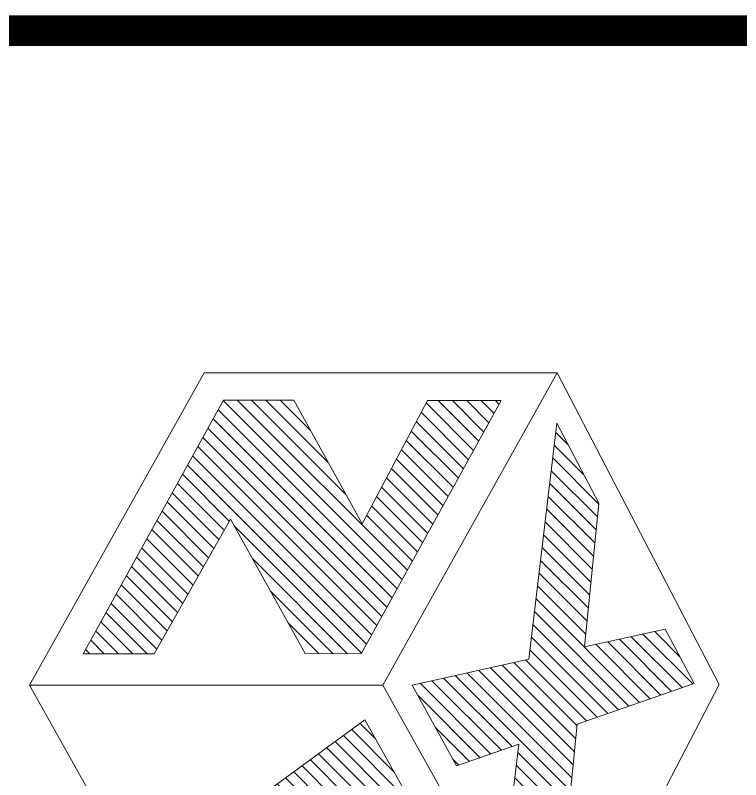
# Model space of a CAD drawing. Header units: inches. Extents: x -3733042 to -3643265, y 623859 to 997713.
# Drawn here: x -3676295 to -3672883, y 794104 to 797699 of the extents above; entities that cross this region are included whole.
import ezdxf

# ---------------------------------------------------------------- set-up
doc = ezdxf.new("R2010")
doc.units = ezdxf.units.IN
doc.header["$LTSCALE"] = 1000
doc.header["$MEASUREMENT"] = 0
doc.layers.get('0').update_dxf_attribs({"lineweight": 18})
doc.layers.add('0-TK', color=4, linetype='Continuous', lineweight=18)

msp = doc.modelspace()

# ---------------------------------------------------------------- hatches: boundary and pattern name
h = msp.add_hatch()
h.set_pattern_fill('ANSI31', color=256, style=0, pattern_type=0)
h.set_pattern_definition([(315, (0, 0), (33.67596045, 33.67596045), [])])
h.paths.add_polyline_path([(-3674009.2, 795886.8), (-3674356.7, 795886.8), (-3674663.3, 795307.1), (-3674985.4, 795889.6), (-3675315.5, 795889.6), (-3675975.2, 794696.8), (-3675641.3, 794696.8), (-3675282.9, 795330.1), (-3674931.4, 794697.2), (-3674668.1, 794696.4)], flags=0)
h.paths.add_polyline_path([(-3675201.8, 793982.5), (-3675725.6, 793982.5), (-3675499.4, 793576.9), (-3675027.6, 793576.9), (-3674005.8, 793227.8), (-3674234.7, 793639.9), (-3674706, 793794.3), (-3674435, 794000.9), (-3674650.3, 794385.6)], flags=0)
h.paths.add_polyline_path([(-3674219.9, 794169.2), (-3673926.9, 794270.7), (-3673988.9, 793749.9), (-3673755.1, 793320.7), (-3673652.6, 794365.8), (-3673100.9, 794557), (-3673237.4, 794812), (-3673617.1, 794728.3), (-3673550.8, 795404.1), (-3673747.1, 795781.2), (-3673879.3, 794670.5), (-3674427.8, 794549.6)], flags=0)

# ---------------------------------------------------------------- linework, layer by layer
for points in [[(-3673745.8, 796017.4), (-3675406.9, 796017.4), (-3676227.6, 794549.5), (-3675406.9, 793081.6), (-3673745.8, 793081.6)], [(-3672983.6, 794551.8), (-3673745.8, 796017.4), (-3674565.7, 794549.5), (-3673745.8, 793081.6), (-3672983.6, 794551.8)], [(-3674356.7, 795886.8), (-3674009.2, 795886.8), (-3674668.1, 794696.4), (-3674931.4, 794697.2), (-3675282.9, 795330.1), (-3675641.3, 794696.8), (-3675975.2, 794696.8), (-3675315.5, 795889.6), (-3674985.4, 795889.6), (-3674663.3, 795307.1), (-3674356.7, 795886.8)], [(-3673747.1, 795781.2), (-3673550.8, 795404.1), (-3673617.1, 794728.3), (-3673237.4, 794812), (-3673100.9, 794557), (-3673652.6, 794365.8), (-3673755.1, 793320.7), (-3673988.9, 793749.9), (-3673926.9, 794270.7), (-3674219.9, 794169.2), (-3674427.8, 794549.6), (-3673879.3, 794670.5), (-3673747.1, 795781.2)], [(-3674565.7, 794549.5), (-3676227.6, 794549.5)], [(-3674650.3, 794385.6), (-3675201.8, 793982.5), (-3675725.6, 793982.5), (-3675499.4, 793576.9), (-3675027.6, 793576.9), (-3674005.8, 793227.8), (-3674234.7, 793639.9), (-3674706, 793794.3), (-3674435, 794000.9), (-3674650.3, 794385.6)]]:
    msp.add_lwpolyline(points)
at = {"layer": '0-TK'}
msp.add_lwpolyline([(-3730864.6, 797626.8, 144, 144, 0), (-3670864.6, 797626.8, 144, 144, 0)], format="xyseb", dxfattribs=at)

doc.saveas('drawing.dxf')
